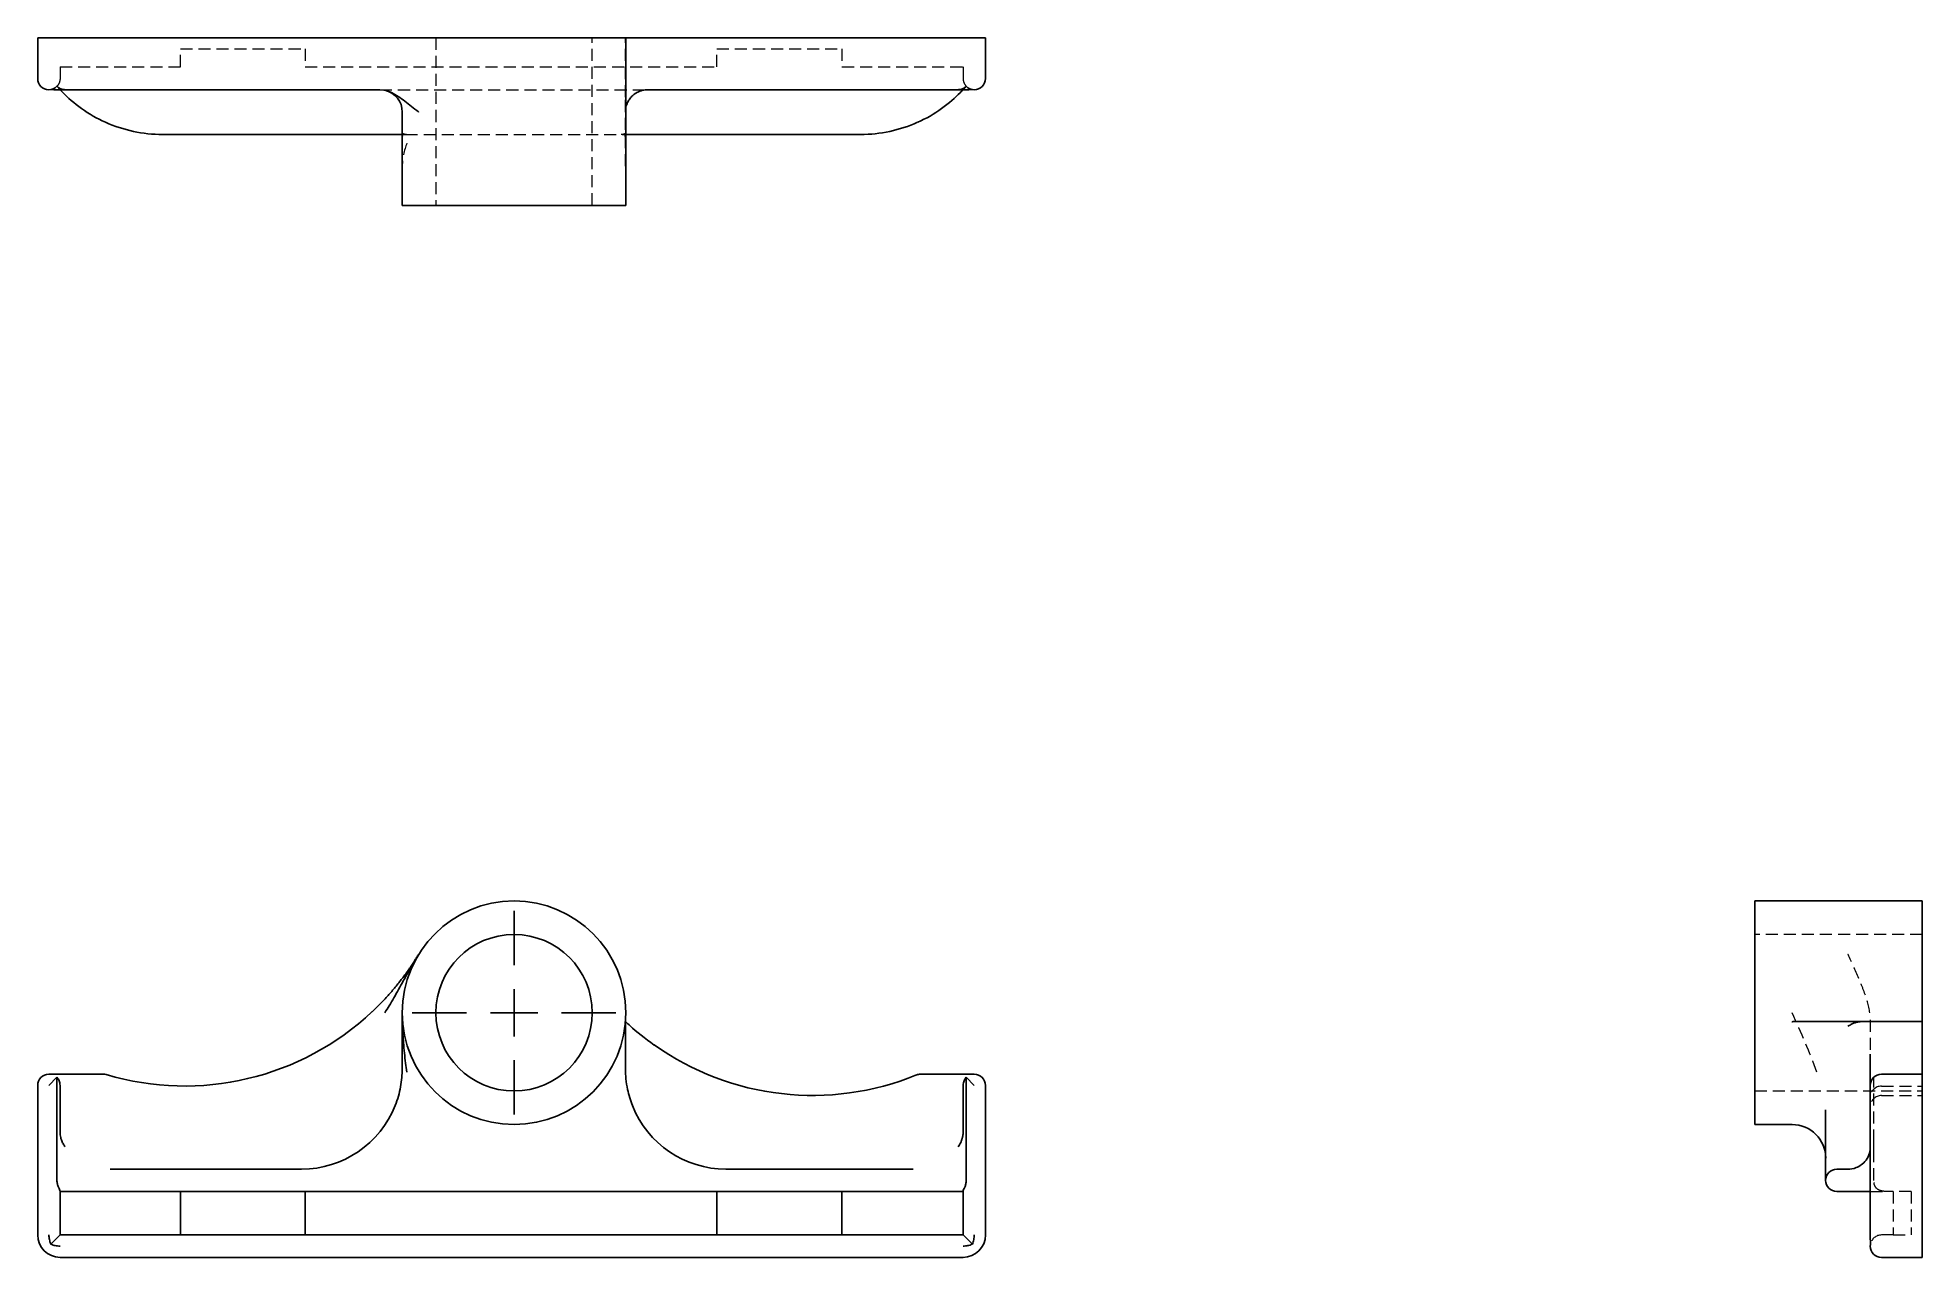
# Model space of a CAD drawing. Header units: millimetres. Extents: x 33 to 232, y 38 to 167.
import ezdxf

# ---------------------------------------------------------------- set-up
doc = ezdxf.new("R2010")
doc.units = ezdxf.units.MM
doc.linetypes.add('HIDDEN', pattern=[1.905, 1.27, -0.635])
doc.layers.add('10', color=7, linetype='Continuous')

# ---------------------------------------------------------------- blocks, each defined once
blk = doc.blocks.new('SW_CENTERMARKSYMBOL_0')
at = {"layer": '10', "color": 0}
for p, q in [((0, 5), (0, 10.75)), ((0, 0), (0, 2.5)), ((-5, 0), (-10.75, 0)), ((0, 0), (-2.5, 0)), ((0, 0), (0, -2.5)), ((0, 0), (2.5, 0)), ((5, 0), (10.75, 0)), ((0, -5), (0, -10.75))]:
    blk.add_line(p, q, dxfattribs=at)

msp = doc.modelspace()

# ---------------------------------------------------------------- linework, layer by layer
at = {"color": 7, "linetype": 'Continuous', "lineweight": 25}
for p, q in [((33, 166.84), (33, 162.54)), ((34.18, 166.84), (33, 166.84)), ((39.9, 166.84), (34.18, 166.84)), ((40.24, 166.84), (39.9, 166.84)), ((40.24, 166.84), (73.18, 166.84)), ((95.05, 166.84), (73.18, 166.84)), ((95.05, 149.16), (95.05, 166.84)), ((125.71, 166.84), (95.05, 166.84)), ((126.16, 166.84), (125.71, 166.84)), ((126.16, 166.84), (131.82, 166.84)), ((133, 166.84), (131.82, 166.84)), ((133, 162.54), (133, 166.84)), ((35.36, 161.36), (39.9, 161.36)), ((39.9, 161.36), (69.11, 161.36)), ((69.11, 161.36), (69.47, 161.32)), ((69.56, 161.31), (69.62, 161.3)), ((97.37, 161.36), (126.16, 161.36)), ((126.16, 161.36), (130.64, 161.36)), ((71.46, 159), (71.46, 153.11)), ((46.17, 156.64), (60.85, 156.64)), ((60.85, 156.64), (71.46, 156.64)), ((95.05, 156.64), (105.62, 156.64)), ((105.62, 156.64), (119.83, 156.64)), ((71.46, 153.1), (71.46, 149.16)), ((95.05, 149.16), (71.46, 149.16)), ((231.84, 75.8), (214.16, 75.8)), ((214.16, 64), (214.16, 75.8)), ((231.84, 63.07), (231.84, 75.8)), ((73.18, 70.13), (73.14, 70.07)), ((214.16, 52.21), (214.16, 64)), ((218.3, 63.07), (225.58, 63.07)), ((225.58, 63.07), (231.84, 63.07)), ((231.84, 57.52), (231.84, 63.07)), ((226.36, 59.63), (226.36, 56.34)), ((33, 56.34), (33, 40.56)), ((39.9, 57.52), (34.18, 57.52)), ((35.03, 57.19), (34.18, 56.34)), ((35.03, 50.4), (35.03, 57.19)), ((35.36, 51.45), (35.36, 56.34)), ((131.82, 57.52), (126.16, 57.52)), ((130.64, 56.34), (130.64, 51.45)), ((130.97, 50.4), (130.97, 57.19)), ((131.82, 56.34), (130.97, 57.19)), ((133, 40.56), (133, 56.34)), ((226.36, 56.34), (226.36, 40.56)), ((231.84, 57.52), (227.54, 57.52)), ((231.84, 56.34), (231.84, 57.52)), ((231.84, 56.34), (231.84, 40.56)), ((221.64, 53.76), (221.64, 46.32)), ((214.16, 52.21), (218.11, 52.21)), ((35.03, 46.32), (35.03, 49.31)), ((130.97, 46.32), (130.97, 49.31)), ((46.17, 47.5), (40.64, 47.5)), ((60.85, 47.5), (46.17, 47.5)), ((119.83, 47.5), (105.62, 47.5)), ((125.36, 47.5), (119.83, 47.5)), ((224, 47.5), (222.82, 47.5)), ((35.36, 40.56), (35.36, 45.21)), ((35.36, 45.14), (46.17, 45.14)), ((46.17, 45.14), (119.83, 45.14)), ((48.05, 40.56), (48.05, 45.14)), ((61.21, 45.14), (61.21, 40.56)), ((104.66, 40.56), (104.66, 45.14)), ((117.86, 45.14), (117.86, 40.56)), ((119.83, 45.14), (130.64, 45.14)), ((130.64, 45.21), (130.64, 40.56)), ((222.82, 45.14), (226.36, 45.14)), ((34.38, 39.59), (35.36, 40.56)), ((130.64, 40.56), (35.36, 40.56)), ((131.62, 39.59), (130.64, 40.56)), ((231.84, 38.2), (231.84, 40.56)), ((35.36, 38.2), (130.64, 38.2)), ((227.54, 38.2), (231.84, 38.2))]:
    msp.add_line(p, q, dxfattribs=at)
at = {"color": 7, "linetype": 'HIDDEN', "lineweight": 18}
for p, q in [((48.05, 163.78), (48.05, 165.67)), ((48.05, 165.67), (61.21, 165.67)), ((61.21, 165.67), (61.21, 163.78)), ((75, 166.84), (75, 149.16)), ((91.51, 149.16), (91.51, 166.84)), ((95.01, 160.58), (95.01, 166.84)), ((104.66, 163.78), (104.66, 165.67)), ((104.66, 165.67), (117.86, 165.67)), ((117.86, 165.67), (117.86, 163.78)), ((35.36, 163.78), (35.36, 163.19)), ((35.36, 163.78), (48.05, 163.78)), ((61.21, 163.78), (104.66, 163.78)), ((117.86, 163.78), (130.64, 163.78)), ((130.64, 163.78), (130.64, 163.19)), ((69.11, 161.36), (97.37, 161.36)), ((95.01, 153.3), (95.01, 160.58)), ((95.01, 159), (95.05, 159.34)), ((71.46, 156.64), (71.82, 156.64)), ((71.46, 156.58), (71.48, 156.45)), ((71.82, 156.64), (94.66, 156.64)), ((94.66, 156.64), (95.05, 156.64)), ((94.99, 156.42), (95.01, 156.55)), ((231.84, 72.26), (214.16, 72.26)), ((73.14, 70.06), (73.18, 70.13)), ((71.47, 63.66), (71.46, 64)), ((226.36, 63.25), (226.36, 59.63)), ((214.16, 55.75), (231.84, 55.75)), ((226.73, 50.4), (226.73, 57.19)), ((227.54, 56.26), (231.84, 56.26)), ((227.54, 55.27), (231.84, 55.27)), ((226.73, 46.32), (226.73, 49.31)), ((226.36, 45.14), (228.19, 45.14)), ((228.78, 45.14), (228.19, 45.14)), ((228.78, 45.14), (228.78, 40.56)), ((230.67, 45.14), (228.78, 45.14)), ((230.67, 45.14), (230.67, 40.56)), ((228.78, 40.56), (227.54, 40.56)), ((228.78, 40.56), (230.67, 40.56))]:
    msp.add_line(p, q, dxfattribs=at)
at = {"color": 7, "linetype": 'Continuous', "lineweight": 25}
for radius in [11.79, 8.25]:
    msp.add_circle((83.26, 64), radius, dxfattribs=at)
for centre, radius, start, end in [((34.18, 162.54), 1.18, 180, 270), ((34.18, 162.54), 1.18, 270, 316.2894), ((69.11, 159), 2.36, 0, 77.3998), ((131.82, 162.54), 1.18, 223.7106, 270), ((131.82, 162.54), 1.18, 270, 0), ((46.17, 171.38), 14.74, 245.9294, 270), ((119.83, 171.38), 14.74, 270, 294.0706), ((48.5, 85.16), 28.89, 253.3788, 313.2453), ((114.76, 84.17), 28.89, 234.6806, 292.2867), ((34.18, 56.34), 1.18, 90, 180), ((39.9, 56.34), 1.18, 73.3788, 90), ((126.16, 56.34), 1.18, 90, 112.2867), ((131.82, 56.34), 1.18, 0, 90), ((227.54, 56.34), 1.18, 90, 180), ((60.85, 58.11), 10.61, 270, 338.5125), ((105.62, 58.11), 10.61, 201.6365, 270), ((218.11, 48.67), 3.54, 0, 90), ((222.82, 46.32), 1.18, 90, 270), ((35.36, 40.56), 2.36, 180, 270), ((130.64, 40.56), 2.36, 270, 0), ((227.54, 39.38), 1.18, 180, 270)]:
    msp.add_arc(centre, radius, start, end, dxfattribs=at)
at = {"color": 7, "linetype": 'HIDDEN', "lineweight": 18}
for centre, end in [((227.54, 55.08), 180), ((227.54, 54.09), 180), ((227.54, 39.38), 170.1207)]:
    msp.add_arc(centre, 1.18, 90, end, dxfattribs=at)
for points in [[(35.36, 163.19), (35.36, 162.97), (35.36, 162.75), (35.36, 162.54)], [(130.64, 163.19), (130.64, 162.97), (130.64, 162.75), (130.64, 162.54)], [(228.19, 45.14), (227.97, 45.14), (227.75, 45.16), (227.54, 45.21)]]:
    msp.add_open_spline(points, degree=3, dxfattribs=at)
at = {"color": 7, "linetype": 'Continuous', "lineweight": 25}
for points, knots in [([(34.38, 161.38), (34.54, 161.37), (34.7, 161.36), (35.02, 161.36), (35.19, 161.36), (35.36, 161.36)], [0, 0, 0, 0, 0.5, 0.5, 1, 1, 1, 1]), ([(35.36, 161.36), (35.36, 161.36), (35.35, 161.37), (35.32, 161.41), (35.29, 161.43), (35.23, 161.5), (35.2, 161.54), (35.12, 161.62), (35.08, 161.67), (35.03, 161.73)], [0, 0, 0, 0, 0.25, 0.25, 0.5, 0.5, 0.75, 0.75, 1, 1, 1, 1]), ([(35.36, 161.36), (35.45, 161.26), (35.99, 160.69), (37.56, 159.29), (39.26, 158.32), (40.15, 157.93)], [0.2473415, 0.2473415, 0.2473415, 0.2473415, 0.3025124, 0.5307223, 0.7589321, 0.7589321, 0.7589321, 0.7589321]), ([(69.62, 161.3), (70.1, 161.2), (70.8, 160.82), (71.95, 159.99), (72.67, 159.4), (73.18, 159.01), (73.18, 159), (73.18, 159)], [-0.0011333, -0.0011333, -0.0011333, -0.0011333, 0.2652568, 0.3984519, 0.664842, 0.664842, 0.6659753, 0.6659753, 0.6659753, 0.6659753]), ([(95.05, 159.34), (95.05, 159.4), (95.07, 159.55), (95.14, 159.77), (95.26, 160.08), (95.47, 160.42), (95.73, 160.71), (96, 160.93), (96.24, 161.08), (96.53, 161.21), (96.81, 161.3), (97.06, 161.34), (97.24, 161.36), (97.33, 161.36), (97.37, 161.36)], [0, 0, 0, 0, 0.037665, 0.10038, 0.163936, 0.288341, 0.434187, 0.512779, 0.606518, 0.71545, 0.822394, 0.905471, 0.964675, 1, 1, 1, 1]), ([(125.85, 157.93), (126.74, 158.32), (128.44, 159.29), (130.01, 160.69), (130.55, 161.26), (130.64, 161.36)], [0, 0, 0, 0, 0.2282098, 0.4564196, 0.5116009, 0.5116009, 0.5116009, 0.5116009]), ([(130.97, 161.73), (130.92, 161.67), (130.88, 161.62), (130.8, 161.54), (130.77, 161.5), (130.68, 161.4), (130.64, 161.36), (130.64, 161.36)], [0, 0, 0, 0, 0.25, 0.25, 0.5, 0.5, 1, 1, 1, 1]), ([(130.64, 161.36), (130.81, 161.36), (130.98, 161.36), (131.3, 161.36), (131.46, 161.37), (131.62, 161.38)], [0, 0, 0, 0, 0.5, 0.5, 1, 1, 1, 1]), ([(71.5, 156.7), (71.49, 156.7), (71.47, 156.7), (71.47, 156.55), (71.47, 156.45)], [0, 0, 0, 0, 0.3018013, 1, 1, 1, 1]), ([(73.09, 69.99), (73.02, 69.87), (72.86, 69.62), (72.61, 69.22), (72.31, 68.79), (72, 68.34), (71.68, 67.91), (71.24, 67.33), (70.66, 66.6), (69.88, 65.71), (69.32, 65.12), (69.04, 64.83)], [0, 0, 0, 0, 0.068643, 0.14797, 0.230817, 0.323703, 0.409445, 0.488092, 0.66427, 0.834073, 1, 1, 1, 1]), ([(69.62, 64), (69.78, 64.25), (70.11, 64.77), (70.59, 65.6), (71.08, 66.46), (71.53, 67.29), (71.95, 68.03), (72.33, 68.69), (72.72, 69.37), (72.99, 69.81), (73.14, 70.06)], [0, 0, 0, 0, 0.1204113, 0.2536922, 0.3994931, 0.54504, 0.658329, 0.7710305, 0.875529, 1, 1, 1, 1]), ([(71.95, 57.72), (71.9, 58.05), (71.81, 58.72), (71.69, 59.76), (71.6, 60.75), (71.53, 61.75), (71.48, 62.69), (71.47, 63.35), (71.47, 63.66)], [0, 0, 0, 0, 0.160513, 0.334783, 0.522639, 0.664062, 0.842898, 1, 1, 1, 1]), ([(95.01, 58.11), (95.01, 59.02), (95.01, 59.89), (95.01, 61.15), (95.01, 61.57), (95.01, 62.18), (95.01, 62.38), (95.01, 62.67), (95.01, 62.76), (95.01, 62.89), (95.01, 62.93), (95.01, 63.01), (95.01, 63.05), (95.01, 63.07)], [0, 0, 0, 0, 0.5, 0.5, 0.75, 0.75, 0.875, 0.875, 0.9375, 0.9375, 0.96875, 0.96875, 1, 1, 1, 1]), ([(98.05, 60.59), (97.1, 61.27), (95.95, 62.2), (95.17, 62.92), (95.03, 63.06), (95.01, 63.07)], [0.2472551, 0.2472551, 0.2472551, 0.2472551, 0.5569534, 0.634378, 0.6458494, 0.6458494, 0.6458494, 0.6458494]), ([(218.3, 63.07), (218.28, 63.07), (218.25, 63.07), (218.19, 63.06), (218.14, 63.04), (218.12, 63.03), (218.11, 63.02)], [0, 0, 0, 0, 0.240235, 0.499527, 0.845869, 1, 1, 1, 1]), ([(224, 62.57), (224.05, 62.6), (224.14, 62.66), (224.29, 62.75), (224.44, 62.83), (224.6, 62.89), (224.75, 62.95), (224.91, 62.99), (225.08, 63.03), (225.24, 63.05), (225.41, 63.07), (225.53, 63.07), (225.58, 63.07)], [0, 0, 0, 0, 0.102767, 0.203902, 0.303771, 0.402753, 0.501238, 0.599621, 0.6983, 0.797668, 0.89811, 1, 1, 1, 1]), ([(95.76, 54.2), (95.54, 54.75), (95.14, 56.1), (95.01, 57.38), (95.01, 58.11)], [0, 0, 0, 0, 0.1697068, 0.3959826, 0.3959826, 0.3959826, 0.3959826]), ([(35.36, 56.34), (35.36, 56.43), (35.35, 56.51), (35.32, 56.67), (35.29, 56.75), (35.23, 56.9), (35.2, 56.97), (35.12, 57.09), (35.08, 57.14), (35.03, 57.19)], [0, 0, 0, 0, 0.25, 0.25, 0.5, 0.5, 0.75, 0.75, 1, 1, 1, 1]), ([(130.97, 57.19), (130.92, 57.14), (130.88, 57.09), (130.8, 56.97), (130.77, 56.9), (130.68, 56.68), (130.64, 56.51), (130.64, 56.34)], [0, 0, 0, 0, 0.25, 0.25, 0.5, 0.5, 1, 1, 1, 1]), ([(35.03, 49.31), (35.03, 49.49), (35.03, 49.67), (35.03, 49.86), (35.03, 50.04), (35.03, 50.22), (35.03, 50.4)], [0, 0, 0, 0, 0.000544415, 0.000544415, 0.000544415, 0.00108883, 0.00108883, 0.00108883, 0.00108883]), ([(35.89, 49.86), (35.85, 49.91), (35.78, 50.02), (35.67, 50.2), (35.58, 50.39), (35.49, 50.61), (35.42, 50.86), (35.37, 51.14), (35.36, 51.34), (35.36, 51.45)], [0, 0, 0, 0, 0.112996, 0.233106, 0.361706, 0.500386, 0.645315, 0.811029, 1, 1, 1, 1]), ([(130.64, 51.45), (130.64, 51.39), (130.64, 51.28), (130.62, 51.13), (130.6, 50.98), (130.57, 50.85), (130.54, 50.73), (130.48, 50.55), (130.4, 50.33), (130.26, 50.08), (130.16, 49.93), (130.11, 49.86)], [0, 0, 0, 0, 0.097567, 0.1890283, 0.2746758, 0.354816, 0.4297638, 0.499834, 0.6823826, 0.8479279, 1, 1, 1, 1]), ([(130.97, 49.31), (130.97, 49.49), (130.97, 49.67), (130.97, 49.86), (130.97, 50.04), (130.97, 50.22), (130.97, 50.4)], [0, 0, 0, 0, 0.000544415, 0.000544415, 0.000544415, 0.00108883, 0.00108883, 0.00108883, 0.00108883]), ([(226.36, 49.86), (226.36, 49.63), (226.29, 49.11), (225.79, 48.17), (224.84, 47.56), (224.25, 47.5), (224, 47.5)], [0, 0, 0, 0, 0.0846081, 0.198713, 0.4269228, 0.6551327, 0.6551327, 0.6551327, 0.6551327]), ([(35.36, 45.21), (35.36, 45.24), (35.34, 45.28), (35.27, 45.41), (35.23, 45.5), (35.14, 45.7), (35.1, 45.82), (35.05, 46.06), (35.03, 46.19), (35.03, 46.32)], [0, 0, 0, 0, 0.25, 0.25, 0.5, 0.5, 0.75, 0.75, 1, 1, 1, 1]), ([(130.64, 45.21), (130.64, 45.24), (130.66, 45.28), (130.73, 45.41), (130.77, 45.5), (130.86, 45.7), (130.9, 45.82), (130.95, 46.06), (130.97, 46.19), (130.97, 46.32)], [0, 0, 0, 0, 0.25, 0.25, 0.5, 0.5, 0.75, 0.75, 1, 1, 1, 1]), ([(34.18, 40.56), (34.18, 40.4), (34.2, 40.23), (34.27, 39.9), (34.32, 39.74), (34.38, 39.59)], [0, 0, 0, 0, 0.5, 0.5, 1, 1, 1, 1]), ([(131.62, 39.59), (131.68, 39.74), (131.73, 39.9), (131.8, 40.23), (131.82, 40.4), (131.82, 40.56)], [0, 0, 0, 0, 0.5, 0.5, 1, 1, 1, 1]), ([(226.38, 39.59), (226.37, 39.74), (226.36, 39.9), (226.36, 40.23), (226.36, 40.4), (226.36, 40.56)], [0, 0, 0, 0, 0.5, 0.5, 1, 1, 1, 1]), ([(34.38, 39.59), (34.54, 39.52), (34.7, 39.47), (35.02, 39.4), (35.19, 39.39), (35.36, 39.38)], [0, 0, 0, 0, 0.5, 0.5, 1, 1, 1, 1]), ([(130.64, 39.38), (130.81, 39.39), (130.98, 39.4), (131.3, 39.47), (131.46, 39.52), (131.62, 39.59)], [0, 0, 0, 0, 0.5, 0.5, 1, 1, 1, 1]), ([(226.36, 39.38), (226.36, 39.39), (226.36, 39.4), (226.36, 39.47), (226.37, 39.52), (226.38, 39.59)], [0, 0, 0, 0, 0.5, 0.5, 1, 1, 1, 1])]:
    msp.add_open_spline(points, degree=3, knots=knots, dxfattribs=at)
at = {"color": 7, "linetype": 'HIDDEN', "lineweight": 18}
for points, knots in [([(35.36, 162.54), (35.36, 162.41), (35.34, 162.29), (35.27, 162.08), (35.23, 161.99), (35.14, 161.85), (35.1, 161.8), (35.05, 161.74), (35.03, 161.73), (35.03, 161.73)], [0, 0, 0, 0, 0.25, 0.25, 0.5, 0.5, 0.75, 0.75, 1, 1, 1, 1]), ([(35.89, 161.36), (35.8, 161.37), (35.67, 161.37), (35.5, 161.42), (35.38, 161.47), (35.28, 161.53), (35.15, 161.61), (35.1, 161.66), (35.06, 161.69)], [0, 0, 0, 0, 0.1946285, 0.2939553, 0.4032686, 0.5287095, 0.6715903, 1, 1, 1, 1]), ([(130.95, 161.7), (130.91, 161.67), (130.84, 161.6), (130.67, 161.49), (130.5, 161.42), (130.33, 161.37), (130.2, 161.37), (130.11, 161.36)], [0, 0, 0, 0, 0.320448, 0.585451, 0.696532, 0.798895, 1, 1, 1, 1]), ([(130.64, 162.54), (130.64, 162.41), (130.66, 162.29), (130.73, 162.08), (130.77, 161.99), (130.86, 161.85), (130.9, 161.8), (130.95, 161.74), (130.97, 161.73), (130.97, 161.73)], [0, 0, 0, 0, 0.25, 0.25, 0.5, 0.5, 0.75, 0.75, 1, 1, 1, 1]), ([(71.95, 155.71), (71.67, 155.02), (71.46, 154.06), (71.46, 153.11), (71.46, 153.11), (71.46, 153.11)], [-0.0014941, -0.0014941, -0.0014941, -0.0014941, 0.5771573, 0.5771573, 0.5786513, 0.5786513, 0.5786513, 0.5786513]), ([(71.93, 156.62), (71.83, 156.63), (71.64, 156.65), (71.52, 156.74), (71.51, 156.71), (71.5, 156.7)], [0, 0, 0, 0, 0.342808, 0.757261, 1, 1, 1, 1]), ([(95, 156.43), (95, 156.51), (95, 156.68), (95.01, 156.75), (94.9, 156.66), (94.67, 156.63), (94.56, 156.62)], [0, 0, 0, 0, 0.247273, 0.493048, 0.741024, 1, 1, 1, 1]), ([(95.01, 153.3), (95.01, 153.28), (95.01, 153.25), (95.01, 153.19), (95.01, 153.14), (95.01, 153.12), (95.01, 153.11)], [0, 0, 0, 0, 0.240235, 0.499527, 0.845869, 1, 1, 1, 1]), ([(226.3, 64), (226.2, 64.75), (225.82, 65.97), (224.99, 68.03), (224.4, 69.3), (224.01, 70.13), (224, 70.13), (224, 70.13)], [-0.0011333, -0.0011333, -0.0011333, -0.0011333, 0.2652568, 0.3984519, 0.664842, 0.664842, 0.6659753, 0.6659753, 0.6659753, 0.6659753]), ([(220.71, 57.72), (220.02, 59.78), (219.06, 61.88), (218.11, 63.99), (218.11, 64), (218.11, 64)], [-0.0014941, -0.0014941, -0.0014941, -0.0014941, 0.5771573, 0.5771573, 0.5786513, 0.5786513, 0.5786513, 0.5786513]), ([(226.73, 49.31), (226.73, 49.49), (226.73, 49.67), (226.73, 49.86), (226.73, 50.04), (226.73, 50.22), (226.73, 50.4)], [0, 0, 0, 0, 0.000544415, 0.000544415, 0.000544415, 0.00108883, 0.00108883, 0.00108883, 0.00108883]), ([(226.73, 49.31), (226.73, 49.49), (226.73, 49.67), (226.73, 49.86), (226.73, 50.04), (226.73, 50.22), (226.73, 50.4)], [0, 0, 0, 0, 0.000544415, 0.000544415, 0.000544415, 0.00108883, 0.00108883, 0.00108883, 0.00108883]), ([(227.54, 45.21), (227.41, 45.24), (227.29, 45.28), (227.08, 45.41), (226.99, 45.5), (226.85, 45.7), (226.8, 45.82), (226.74, 46.06), (226.73, 46.19), (226.73, 46.32)], [0, 0, 0, 0, 0.25, 0.25, 0.5, 0.5, 0.75, 0.75, 1, 1, 1, 1])]:
    msp.add_open_spline(points, degree=3, knots=knots, dxfattribs=at)
at = {"color": 7, "linetype": 'Continuous', "lineweight": 25}
for points in [[(69.04, 64.83), (68.8, 64.59), (68.55, 64.35), (68.3, 64.11)], [(71.46, 64), (71.46, 62.11), (71.46, 60.19), (71.46, 58.11)], [(71.46, 58.11), (71.46, 57.48), (71.35, 56.2), (70.98, 54.87), (70.73, 54.22)]]:
    msp.add_open_spline(points, degree=3, dxfattribs=at)

# ---------------------------------------------------------------- block references
at = {"layer": '10'}
msp.add_blockref('SW_CENTERMARKSYMBOL_0', (83.26, 64), dxfattribs=at)

doc.saveas('drawing.dxf')
